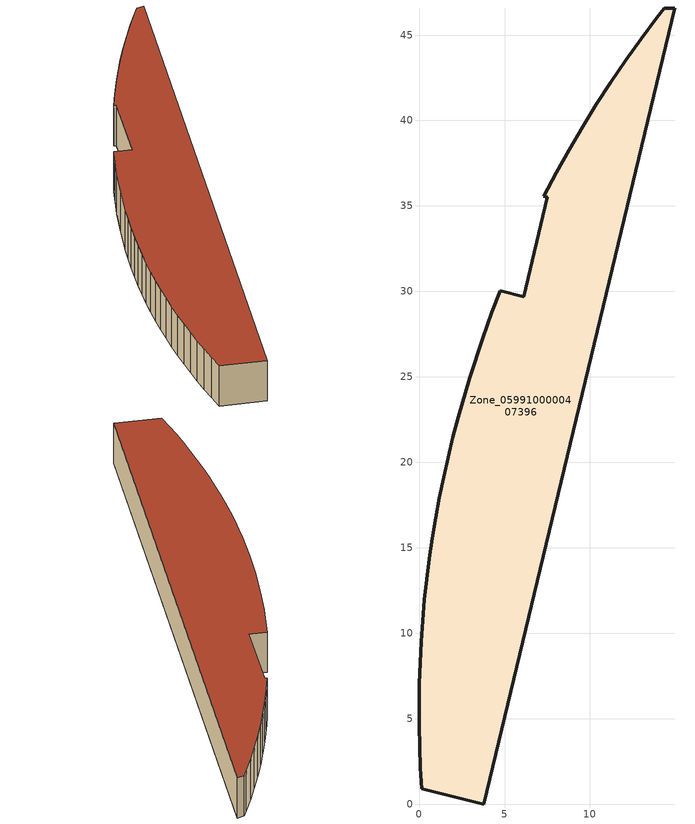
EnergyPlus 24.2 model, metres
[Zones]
Zone_0599100000407396
 floor ground (C_G): 14.97,46.58 3.79,0 0.15,0.9 0.08,2.13 0.03,3.35 0,4.58 0,5.81 0.02,7.04 0.06,8.27 0.12,9.5 0.21,10.73 0.32,11.95 0.45,13.15 0.6,14.35 0.78,15.55 0.97,16.74 1.19,17.93 1.43,19.11 1.7,20.29 1.98,21.47 2.29,22.64 2.97,24.95 3.72,27.25 4.26,28.76 4.76,30.05 6.13,29.68 7.51,35.52 7.3,35.57 8.03,36.94 8.78,38.29 9.56,39.63 10.38,40.95 11.22,42.24 12.09,43.52 12.99,44.78 13.92,46.02 14.34,46.56 z0
 wall outside (C_F): 12.99,44.78 12.09,43.52 11.22,42.24 10.38,40.95 9.56,39.63 8.78,38.29 8.03,36.94 7.3,35.57 7.51,35.52 6.13,29.68 4.76,30.05 4.26,28.76 3.72,27.25 2.97,24.95 2.29,22.64 1.98,21.47 1.7,20.29 1.43,19.11 1.19,17.93 0.97,16.74 0.78,15.55 0.6,14.35 0.45,13.15 0.32,11.95 0.21,10.73 0.12,9.5 0.06,8.27 0.02,7.04 0,5.81 0,4.58 0.03,3.35 0.08,2.13 0.15,0.9 3.79,0 14.97,46.58 14.34,46.56 13.92,46.02 12.99,44.78 z0:3.77
 roof outside (C_R): 14.97,46.58 14.34,46.56 13.92,46.02 12.99,44.78 12.09,43.52 11.22,42.24 10.38,40.95 9.56,39.63 8.78,38.29 8.03,36.94 7.3,35.57 7.51,35.52 6.13,29.68 4.76,30.05 4.26,28.76 3.72,27.25 2.97,24.95 2.29,22.64 1.98,21.47 1.7,20.29 1.43,19.11 1.19,17.93 0.97,16.74 0.78,15.55 0.6,14.35 0.45,13.15 0.32,11.95 0.21,10.73 0.12,9.5 0.06,8.27 0.02,7.04 0,5.81 0,4.58 0.03,3.35 0.08,2.13 0.15,0.9 3.79,0 z3.77
[BUILDING]
Pand.0599100000407396: North Axis=0; Terrain=City; Loads Convergence Tolerance Value=0.04; Temperature Convergence Tolerance Value=0.4; Solar Distribution=FullExterior; Maximum Number of Warmup Days=25; Minimum Number of Warmup Days=1
[Site:Location]
Rotterdam.The.Hague.AP_ZH_NLD Design_Conditions: Latitude=51.96; Longitude=4.45; Time Zone=1; Elevation=-4.5
[SITE:GROUNDTEMPERATURE:BUILDINGSURFACE]
18, 18, 18, 18, 18, 18, 18, 18, 18, 18, 18, 18
[MATERIAL] Thermal Absorptance=0.9; Solar Absorptance=0.7; Visible Absorptance=0.7
Name | Roughness | Thickness | Conductivity | Density | Specific Heat
G.D.1992-2005 | MediumSmooth | 0.15 | 0.06 | 540 | 1210
F.D.1992-2005 | Rough | 0.3 | 0.12 | 1920 | 840
R.D.1992-2005 | MediumRough | 0.2 | 0.08 | 1500 | 1000
[CONSTRUCTION]
C_G: G.D.1992-2005
C_F: F.D.1992-2005
C_R: R.D.1992-2005
[ZONE]
Zone_0599100000407396: Type=1; Multiplier=1; Ceiling Height=Autocalculate; Volume=Autocalculate; Floor Area=autocalculate; Part of Total Floor Area=Yes
[ZONEINFILTRATION:DESIGNFLOWRATE]
Infil_Zone_0599100000407396: Zone or ZoneList or Space or SpaceList=Zone_0599100000407396; Schedule=AlwaysOn; Design Flow Rate Calculation Method=Flow/Area; Flow Rate per Floor Area=0.0021; Constant Term Coefficient=1; Temperature Term Coefficient=0; Velocity Term Coefficient=0; Velocity Squared Term Coefficient=0
[HVACTEMPLATE:ZONE:IDEALLOADSAIRSYSTEM]
Zone_0599100000407396: Maximum Heating Supply Air Temperature=50; Minimum Cooling Supply Air Temperature=13; Maximum Heating Supply Air Humidity Ratio=0.0156; Minimum Cooling Supply Air Humidity Ratio=0.0077; Heating Limit=NoLimit; Cooling Limit=NoLimit; Dehumidification Control Type=ConstantSensibleHeatRatio; Cooling Sensible Heat Ratio=0.7; Dehumidification Setpoint=60; Humidification Control Type=None; Humidification Setpoint=30; Outdoor Air Method=None; Outdoor Air Flow Rate per Person=0.00944; Outdoor Air Flow Rate per Zone Floor Area=0; Outdoor Air Flow Rate per Zone=0; Demand Controlled Ventilation Type=None; Outdoor Air Economizer Type=NoEconomizer; Heat Recovery Type=None; Sensible Heat Recovery Effectiveness=0.7; Latent Heat Recovery Effectiveness=0.65
[ZONECONTROL:THERMOSTAT]
ThermostatControl_Zone_0599100000407396: Zone or ZoneList=Zone_0599100000407396; Control Type Schedule=DualSetpointControlType; Control 1=Thermostat_Zone_0599100000407396; Temperature Difference Between Cutout And Setpoint=0
[THERMOSTATSETPOINT:DUALSETPOINT]
Thermostat_Zone_0599100000407396: Heating Setpoint Temperature Schedule=HeatingSetpoint_Zone_0599100000407396; Cooling Setpoint Temperature Schedule=CoolingSetpoint_Zone_0599100000407396
[SCHEDULE:COMPACT]
HeatingSetpoint_Zone_0599100000407396: Through: 12/31, For: AllDays, Until: 24:00, 21
CoolingSetpoint_Zone_0599100000407396: Through: 12/31, For: AllDays, Until: 24:00, 24
DualSetpointControlType: Through: 12/31, For: AllDays, Until: 24:00, 4
AlwaysOn: Through: 12/31, For: AllDays, Until: 24:00, 1
